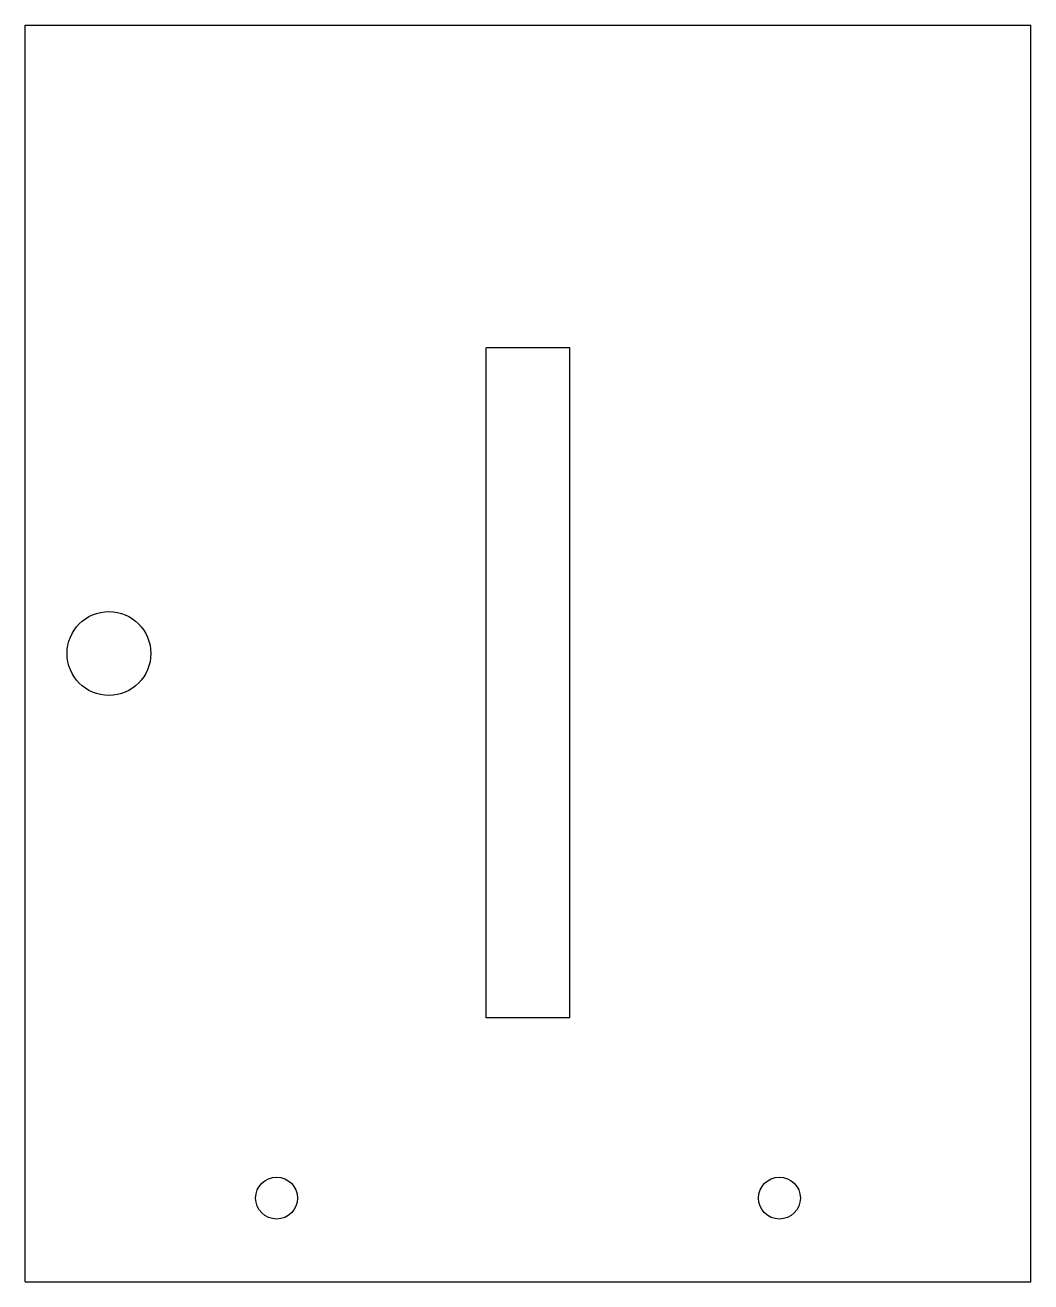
# Model space of a CAD drawing. Header units: inches. Extents: x 0 to 12, y 0 to 15.
import ezdxf

# ---------------------------------------------------------------- set-up
doc = ezdxf.new("R2010")
doc.units = ezdxf.units.IN
doc.header["$MEASUREMENT"] = 0
doc.layers.add('CUT', color=7, linetype='Continuous')

msp = doc.modelspace()

# ---------------------------------------------------------------- linework, layer by layer
at = {"layer": 'CUT'}
for p, q in [((0, 0), (0, 15)), ((0, 15), (12, 15)), ((12, 0), (12, 15)), ((6.5, 11.15), (5.5, 11.15)), ((5.5, 3.15), (5.5, 11.15)), ((6.5, 3.15), (6.5, 11.15)), ((6.5, 3.15), (5.5, 3.15)), ((0, 0), (12, 0))]:
    msp.add_line(p, q, dxfattribs=at)
for centre, radius in [((1, 7.5), 0.5), ((3, 1), 0.25), ((9, 1), 0.25)]:
    msp.add_circle(centre, radius, dxfattribs=at)

doc.saveas('drawing.dxf')
